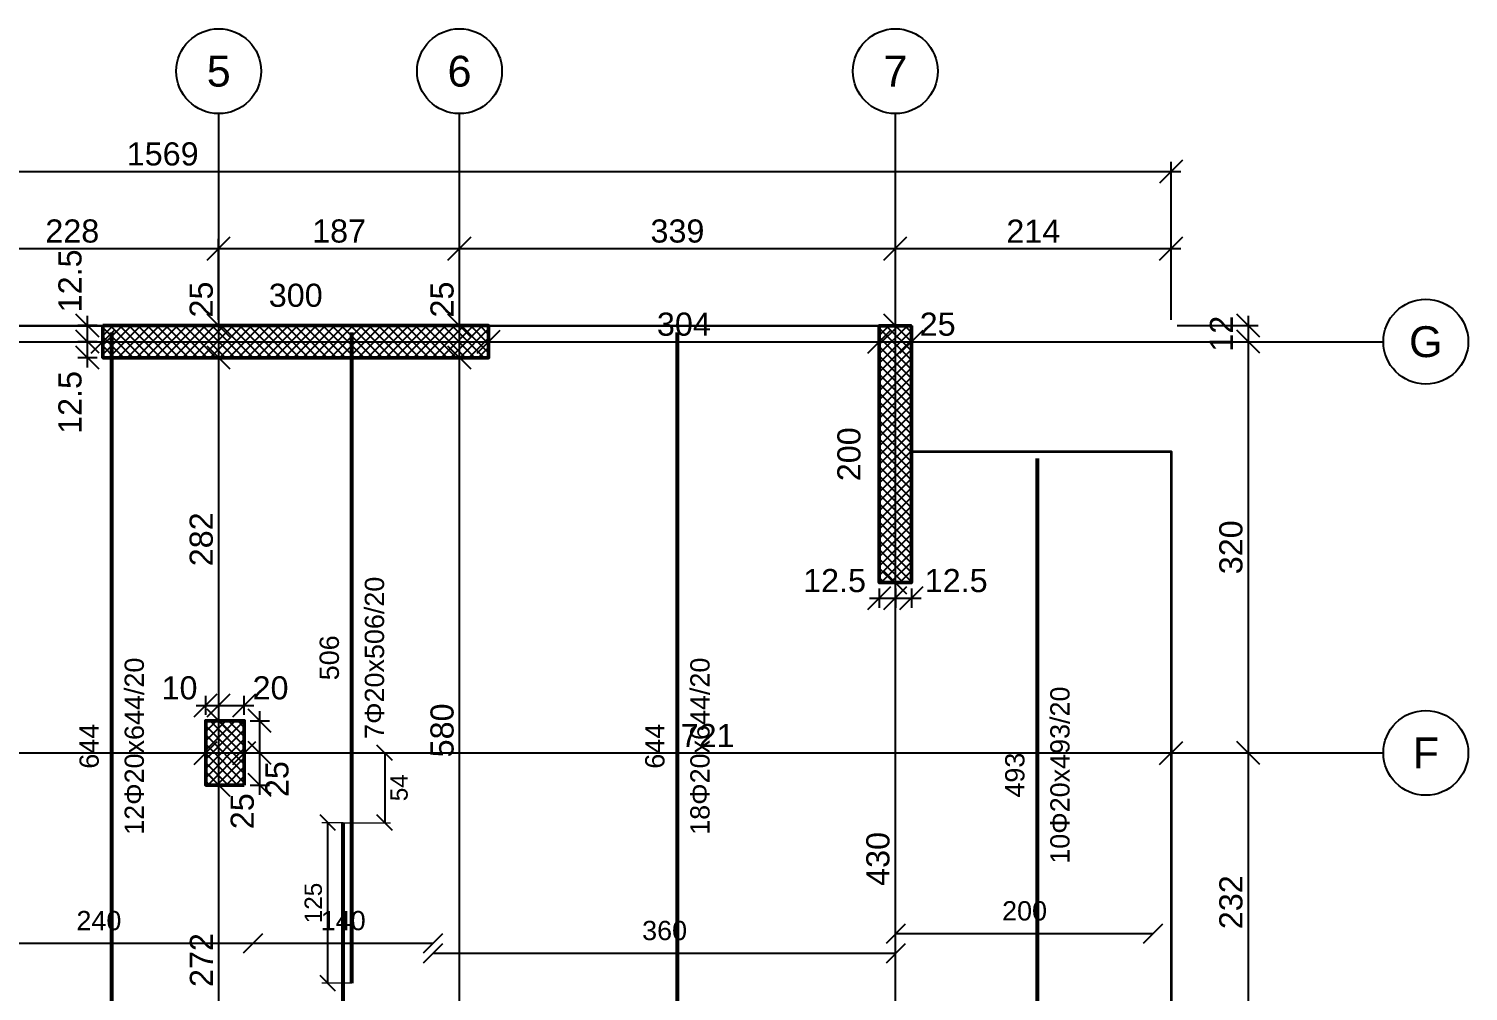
# Model space of a CAD drawing. Header units: millimetres. Extents: x -231 to 4719, y -2977 to 4533.
# Drawn here: x 3599 to 4719, y 1049 to 1798 of the extents above; entities that cross this region are included whole.
import ezdxf
from ezdxf.enums import TextEntityAlignment as Align

# ---------------------------------------------------------------- set-up
doc = ezdxf.new("R2010")
doc.units = ezdxf.units.MM
for name, color, linetype, lineweight in [('COLUMN', 4, 'Continuous', 50), ('SLAB', 3, 'Continuous', 35), ('WALL', 1, 'Continuous', 50)]:
    doc.layers.add(name, color=color, linetype=linetype, lineweight=lineweight)
for name, color, linetype in [('FW_AXIS', 7, 'Continuous'), ('FW_COLUMN_HATCH', 8, 'Continuous'), ('FW_DIM', 7, 'Continuous'), ('FW_WALL_HATCH', 8, 'Continuous'), ('REB_BOT_MESH_Y', 5, 'Continuous'), ('REB_BOT_MESH_Y_AXDIM', 5, 'Continuous'), ('REB_BOT_MESH_Y_LAP', 5, 'Continuous'), ('REB_BOT_MESH_Y_RANGE', 5, 'Continuous'), ('REB_BOT_MESH_Y_TEXT', 5, 'Continuous')]:
    doc.layers.add(name, color=color, linetype=linetype)
doc.styles.add('REBAR_TXT', font='arial.ttf')
doc.styles.get("Standard").update_dxf_attribs({"font": 'arial.ttf'})
doc.dimstyles.new('FW_DIM', dxfattribs={"dimtxt": 18, "dimasz": 9, "dimexe": 7.5, "dimexo": 4.5, "dimgap": 4.5, "dimtad": 1, "dimdec": 0, "dimtxsty": 'Standard', "dimtsz": 9, "dimcen": 2.5, "dimdle": 7.5, "dimclrd": 256, "dimclre": 256, "dimclrt": 7, "dimazin": 3, "dimtfac": 1, "dimtmove": 2, "dimatfit": 3})
doc.dimstyles.new('REBAR LAP', dxfattribs={"dimtxt": 13.5, "dimasz": 2.5, "dimexe": 4.5, "dimexo": 0, "dimgap": 4.5, "dimtad": 1, "dimdec": 0, "dimtxsty": 'Standard', "dimtsz": 6, "dimcen": 2.5, "dimclrd": 6, "dimclre": 6, "dimclrt": 7, "dimazin": 3, "dimtfac": 1, "dimtmove": 2, "dimatfit": 3, "dimlwd": 25, "dimlwe": 18})
doc.dimstyles.new('REBAR M-200', dxfattribs={"dimtxt": 15, "dimasz": 15, "dimexe": 25, "dimexo": 12.5, "dimgap": 10, "dimtad": 1, "dimdec": 0, "dimtxsty": 'Standard', "dimblk": 'NONE', "dimcen": 50, "dimse1": 1, "dimse2": 1, "dimclrd": 6, "dimclre": 6, "dimclrt": 7, "dimazin": 3, "dimtfac": 1, "dimtmove": 2, "dimatfit": 3, "dimldrblk": 'NONE', "dimlwd": 53})
doc.dimstyles.new('REBAR RANGE', dxfattribs={"dimtxt": 15, "dimasz": 2.5, "dimexe": 0, "dimexo": 0, "dimgap": 10, "dimtad": 1, "dimdec": 0, "dimtxsty": 'Standard', "dimtsz": 7.5, "dimcen": 2.5, "dimse1": 1, "dimse2": 1, "dimclrd": 6, "dimclre": 6, "dimclrt": 7, "dimazin": 3, "dimtfac": 1, "dimtmove": 2, "dimatfit": 3, "dimlwd": 25})

# ---------------------------------------------------------------- blocks, each defined once
blk = doc.blocks.new('*D363')
at = {"color": 6, "lineweight": 53}
blk.add_line((3844, -9), (3844, 1180.5), dxfattribs=at)
at = {"layer": 'Defpoints'}
for p in [(3844, 1180.5), (3844, -9), (3844, -9)]:
    blk.add_point(p, dxfattribs=at)
at = {"layer": 'REB_BOT_MESH_Y', "color": 7, "insert": (3826.5, 585.8), "char_height": 15, "attachment_point": 5, "rotation": 90}
blk.add_mtext('1190', dxfattribs=at)
blk = doc.blocks.new('_NONE')
blk = doc.blocks.new('*D364')
at = {"color": 6, "lineweight": 53}
blk.add_line((3850.8, 1055.5), (3850.8, 1562), dxfattribs=at)
at = {"layer": 'Defpoints'}
for p in [(3850.8, 1562), (3850.8, 1055.5), (3850.8, 1055.5)]:
    blk.add_point(p, dxfattribs=at)
at = {"layer": 'REB_BOT_MESH_Y', "color": 7, "insert": (3833.3, 1308.8), "char_height": 15, "attachment_point": 5, "rotation": 90}
blk.add_mtext('506', dxfattribs=at)
blk = doc.blocks.new('_OBLIQUE')
at = {"color": 0, "linetype": 'BYBLOCK'}
blk.add_line((-0.5, -0.5), (0.5, 0.5), dxfattribs=at)
blk = doc.blocks.new('*D365')
at = {"color": 6, "lineweight": 18}
for p, q in [((3844, 1180.5), (3827.5, 1180.5)), ((3850.8, 1055.5), (3827.5, 1055.5))]:
    blk.add_line(p, q, dxfattribs=at)
at = {"color": 6, "lineweight": 25}
blk.add_line((3832, 1055.5), (3832, 1180.5), dxfattribs=at)
at = {"layer": 'Defpoints'}
for p in [(3844, 1180.5), (3832, 1055.5), (3850.8, 1055.5)]:
    blk.add_point(p, dxfattribs=at)
at = {"layer": 'REB_BOT_MESH_Y_LAP', "color": 6, "xscale": 12, "yscale": 12, "rotation": 90}
for p in [(3832, 1180.5), (3832, 1055.5)]:
    blk.add_blockref('_OBLIQUE', p, dxfattribs=at)
at = {"layer": 'REB_BOT_MESH_Y_LAP', "color": 7, "insert": (3820.8, 1118), "char_height": 13.5, "attachment_point": 5, "rotation": 90}
blk.add_mtext('125', dxfattribs=at)
blk = doc.blocks.new('*D366')
at = {"color": 6, "lineweight": 18}
for p, q in [((3844, 1234.8), (3880.8, 1234.8)), ((3844, 1180.5), (3880.8, 1180.5))]:
    blk.add_line(p, q, dxfattribs=at)
at = {"color": 6, "lineweight": 25}
blk.add_line((3876.3, 1234.8), (3876.3, 1180.5), dxfattribs=at)
at = {"layer": 'Defpoints'}
for p in [(3844, 1234.8), (3876.3, 1234.8), (3844, 1180.5)]:
    blk.add_point(p, dxfattribs=at)
at = {"layer": 'REB_BOT_MESH_Y_AXDIM', "color": 6, "xscale": 12, "yscale": 12, "rotation": 90}
for p in [(3876.3, 1234.8), (3876.3, 1180.5)]:
    blk.add_blockref('_OBLIQUE', p, dxfattribs=at)
at = {"layer": 'REB_BOT_MESH_Y_AXDIM', "color": 7, "insert": (3887.5, 1207.7), "char_height": 13.5, "attachment_point": 5, "rotation": 90}
blk.add_mtext('54', dxfattribs=at)
blk = doc.blocks.new('*D371')
at = {"color": 6, "lineweight": 25}
blk.add_line((3914, 1079), (4274, 1079), dxfattribs=at)
at = {"layer": 'Defpoints'}
for p in [(3914, 1079), (3914, 1079), (4274, 1079)]:
    blk.add_point(p, dxfattribs=at)
at = {"layer": 'REB_BOT_MESH_Y_RANGE', "color": 6, "xscale": 15, "yscale": 15}
for p in [(3914, 1079), (4274, 1079)]:
    blk.add_blockref('_OBLIQUE', p, dxfattribs=at)
at = {"layer": 'REB_BOT_MESH_Y_RANGE', "color": 7, "insert": (4094, 1096.5), "char_height": 15, "attachment_point": 5}
blk.add_mtext('360', dxfattribs=at)
blk = doc.blocks.new('*D372')
at = {"color": 6, "lineweight": 53}
blk.add_line((4104, 918), (4104, 1562), dxfattribs=at)
at = {"layer": 'Defpoints'}
for p in [(4104, 1562), (4104, 918), (4104, 918)]:
    blk.add_point(p, dxfattribs=at)
at = {"layer": 'REB_BOT_MESH_Y', "color": 7, "insert": (4086.5, 1240), "char_height": 15, "attachment_point": 5, "rotation": 90}
blk.add_mtext('644', dxfattribs=at)
blk = doc.blocks.new('*D378')
at = {"color": 6, "lineweight": 25}
blk.add_line((3534, 1086.8), (3774, 1086.8), dxfattribs=at)
at = {"layer": 'Defpoints'}
for p in [(3534, 1086.8), (3534, 1086.8), (3774, 1086.8)]:
    blk.add_point(p, dxfattribs=at)
at = {"layer": 'REB_BOT_MESH_Y_RANGE', "color": 6, "xscale": 15, "yscale": 15}
for p in [(3534, 1086.8), (3774, 1086.8)]:
    blk.add_blockref('_OBLIQUE', p, dxfattribs=at)
at = {"layer": 'REB_BOT_MESH_Y_RANGE', "color": 7, "insert": (3654, 1104.2), "char_height": 15, "attachment_point": 5}
blk.add_mtext('240', dxfattribs=at)
blk = doc.blocks.new('*D379')
at = {"color": 6, "lineweight": 53}
blk.add_line((3664, 918), (3664, 1562), dxfattribs=at)
at = {"layer": 'Defpoints'}
for p in [(3664, 1562), (3664, 918), (3664, 918)]:
    blk.add_point(p, dxfattribs=at)
at = {"layer": 'REB_BOT_MESH_Y', "color": 7, "insert": (3646.5, 1240), "char_height": 15, "attachment_point": 5, "rotation": 90}
blk.add_mtext('644', dxfattribs=at)
blk = doc.blocks.new('*D386')
at = {"color": 6, "lineweight": 25}
blk.add_line((4274, 1094.2), (4474, 1094.2), dxfattribs=at)
at = {"layer": 'Defpoints'}
for p in [(4274, 1094.2), (4274, 1094.2), (4474, 1094.2)]:
    blk.add_point(p, dxfattribs=at)
at = {"layer": 'REB_BOT_MESH_Y_RANGE', "color": 6, "xscale": 15, "yscale": 15}
for p in [(4274, 1094.2), (4474, 1094.2)]:
    blk.add_blockref('_OBLIQUE', p, dxfattribs=at)
at = {"layer": 'REB_BOT_MESH_Y_RANGE', "color": 7, "insert": (4374, 1111.8), "char_height": 15, "attachment_point": 5}
blk.add_mtext('200', dxfattribs=at)
blk = doc.blocks.new('*D387')
at = {"color": 6, "lineweight": 53}
blk.add_line((4384, 971), (4384, 1464), dxfattribs=at)
at = {"layer": 'Defpoints'}
for p in [(4384, 1464), (4384, 971), (4384, 971)]:
    blk.add_point(p, dxfattribs=at)
at = {"layer": 'REB_BOT_MESH_Y', "color": 7, "insert": (4366.5, 1217.5), "char_height": 15, "attachment_point": 5, "rotation": 90}
blk.add_mtext('493', dxfattribs=at)
blk = doc.blocks.new('*D392')
at = {"color": 6, "lineweight": 25}
blk.add_line((3774, 1086.8), (3914, 1086.8), dxfattribs=at)
at = {"layer": 'Defpoints'}
for p in [(3774, 1086.8), (3774, 1086.8), (3914, 1086.8)]:
    blk.add_point(p, dxfattribs=at)
at = {"layer": 'REB_BOT_MESH_Y_RANGE', "color": 6, "xscale": 15, "yscale": 15}
for p in [(3774, 1086.8), (3914, 1086.8)]:
    blk.add_blockref('_OBLIQUE', p, dxfattribs=at)
at = {"layer": 'REB_BOT_MESH_Y_RANGE', "color": 7, "insert": (3844, 1104.2), "char_height": 15, "attachment_point": 5}
blk.add_mtext('140', dxfattribs=at)
blk = doc.blocks.new('*D393')
at = {"color": 6, "lineweight": 25}
blk.add_line((3774, 1086.8), (3914, 1086.8), dxfattribs=at)
at = {"layer": 'Defpoints'}
for p in [(3774, 1086.8), (3774, 1086.8), (3914, 1086.8)]:
    blk.add_point(p, dxfattribs=at)
at = {"layer": 'REB_BOT_MESH_Y_RANGE', "color": 6, "xscale": 15, "yscale": 15}
for p in [(3774, 1086.8), (3914, 1086.8)]:
    blk.add_blockref('_OBLIQUE', p, dxfattribs=at)
at = {"layer": 'REB_BOT_MESH_Y_RANGE', "color": 7, "insert": (3844, 1104.2), "char_height": 15, "attachment_point": 5}
blk.add_mtext('140', dxfattribs=at)
blk = doc.blocks.new('*D416')
for p, q in [((3645.1, 1534.8), (3645.1, 1562.3)), ((3652.6, 1554.8), (3637.6, 1554.8)), ((3652.6, 1542.3), (3637.6, 1542.3))]:
    blk.add_line(p, q)
at = {"layer": 'Defpoints'}
for p in [(3657.1, 1554.8), (3645.1, 1542.3), (3657.1, 1542.3)]:
    blk.add_point(p, dxfattribs=at)
at = {"layer": 'FW_DIM', "xscale": 18, "yscale": 18, "rotation": 90}
for p in [(3645.1, 1554.8), (3645.1, 1542.3)]:
    blk.add_blockref('_OBLIQUE', p, dxfattribs=at)
at = {"layer": 'FW_DIM', "color": 7, "insert": (3631.6, 1507.5), "char_height": 18, "attachment_point": 5, "rotation": 90}
blk.add_mtext('12.5', dxfattribs=at)
blk = doc.blocks.new('*D417')
for p, q in [((3645.1, 1547.3), (3645.1, 1574.8)), ((3652.6, 1567.3), (3637.6, 1567.3)), ((3652.6, 1554.8), (3637.6, 1554.8))]:
    blk.add_line(p, q)
at = {"layer": 'Defpoints'}
for p in [(3657.1, 1567.3), (3645.1, 1554.8), (3657.1, 1554.8)]:
    blk.add_point(p, dxfattribs=at)
at = {"layer": 'FW_DIM', "xscale": 18, "yscale": 18, "rotation": 90}
for p in [(3645.1, 1567.3), (3645.1, 1554.8)]:
    blk.add_blockref('_OBLIQUE', p, dxfattribs=at)
at = {"layer": 'FW_DIM', "color": 7, "insert": (3631.6, 1602.1), "char_height": 18, "attachment_point": 5, "rotation": 90}
blk.add_mtext('12.5', dxfattribs=at)
blk = doc.blocks.new('*D426')
for p, q in [((4253.5, 1355.3), (4281, 1355.3)), ((4261, 1362.8), (4261, 1347.8)), ((4273.5, 1362.8), (4273.5, 1347.8))]:
    blk.add_line(p, q)
at = {"layer": 'Defpoints'}
for p in [(4261, 1367.3), (4273.5, 1367.3), (4261, 1355.3)]:
    blk.add_point(p, dxfattribs=at)
at = {"layer": 'FW_DIM', "xscale": 18, "yscale": 18}
for p in [(4261, 1355.3), (4273.5, 1355.3)]:
    blk.add_blockref('_OBLIQUE', p, dxfattribs=at)
at = {"layer": 'FW_DIM', "color": 7, "insert": (4226.2, 1368.8), "char_height": 18, "attachment_point": 5}
blk.add_mtext('12.5', dxfattribs=at)
blk = doc.blocks.new('*D427')
for p, q in [((4266, 1355.3), (4293.5, 1355.3)), ((4273.5, 1362.8), (4273.5, 1347.8)), ((4286, 1362.8), (4286, 1347.8))]:
    blk.add_line(p, q)
at = {"layer": 'Defpoints'}
for p in [(4273.5, 1367.3), (4286, 1367.3), (4273.5, 1355.3)]:
    blk.add_point(p, dxfattribs=at)
at = {"layer": 'FW_DIM', "xscale": 18, "yscale": 18}
for p in [(4273.5, 1355.3), (4286, 1355.3)]:
    blk.add_blockref('_OBLIQUE', p, dxfattribs=at)
at = {"layer": 'FW_DIM', "color": 7, "insert": (4320.8, 1368.8), "char_height": 18, "attachment_point": 5}
blk.add_mtext('12.5', dxfattribs=at)
blk = doc.blocks.new('*D428')
for p, q in [((3737.1, 1264.3), (3737.1, 1279.3)), ((3747.2, 1264.3), (3747.2, 1279.3)), ((3729.6, 1271.8), (3754.7, 1271.8))]:
    blk.add_line(p, q)
at = {"layer": 'Defpoints'}
for p in [(3737.1, 1271.8), (3737.1, 1259.8), (3747.2, 1259.8)]:
    blk.add_point(p, dxfattribs=at)
at = {"layer": 'FW_DIM', "xscale": 18, "yscale": 18}
for p in [(3737.1, 1271.8), (3747.2, 1271.8)]:
    blk.add_blockref('_OBLIQUE', p, dxfattribs=at)
at = {"layer": 'FW_DIM', "color": 7, "insert": (3716.7, 1285.3), "char_height": 18, "attachment_point": 5}
blk.add_mtext('10', dxfattribs=at)
blk = doc.blocks.new('*D429')
for p, q in [((3747.2, 1264.3), (3747.2, 1279.3)), ((3767.1, 1264.3), (3767.1, 1279.3)), ((3739.7, 1271.8), (3774.6, 1271.8))]:
    blk.add_line(p, q)
at = {"layer": 'Defpoints'}
for p in [(3747.2, 1271.8), (3747.2, 1259.8), (3767.1, 1259.8)]:
    blk.add_point(p, dxfattribs=at)
at = {"layer": 'FW_DIM', "xscale": 18, "yscale": 18}
for p in [(3747.2, 1271.8), (3767.1, 1271.8)]:
    blk.add_blockref('_OBLIQUE', p, dxfattribs=at)
at = {"layer": 'FW_DIM', "color": 7, "insert": (3787.5, 1285.3), "char_height": 18, "attachment_point": 5}
blk.add_mtext('20', dxfattribs=at)
blk = doc.blocks.new('*D430')
for p, q in [((3771.6, 1234.8), (3786.6, 1234.8)), ((3779.1, 1202.3), (3779.1, 1242.3)), ((3771.6, 1209.8), (3786.6, 1209.8))]:
    blk.add_line(p, q)
at = {"layer": 'Defpoints'}
for p in [(3767.1, 1234.8), (3767.1, 1209.8), (3779.1, 1209.8)]:
    blk.add_point(p, dxfattribs=at)
at = {"layer": 'FW_DIM', "xscale": 18, "yscale": 18, "rotation": 90}
for p in [(3779.1, 1234.8), (3779.1, 1209.8)]:
    blk.add_blockref('_OBLIQUE', p, dxfattribs=at)
at = {"layer": 'FW_DIM', "color": 7, "insert": (3765.6, 1189.4), "char_height": 18, "attachment_point": 5, "rotation": 90}
blk.add_mtext('25', dxfattribs=at)
blk = doc.blocks.new('*D431')
for p, q in [((3779.1, 1227.3), (3779.1, 1267.3)), ((3771.6, 1259.8), (3786.6, 1259.8)), ((3771.6, 1234.8), (3786.6, 1234.8))]:
    blk.add_line(p, q)
at = {"layer": 'Defpoints'}
for p in [(3767.1, 1259.8), (3767.1, 1234.8), (3779.1, 1234.8)]:
    blk.add_point(p, dxfattribs=at)
at = {"layer": 'FW_DIM', "xscale": 18, "yscale": 18, "rotation": 90}
for p in [(3779.1, 1259.8), (3779.1, 1234.8)]:
    blk.add_blockref('_OBLIQUE', p, dxfattribs=at)
at = {"layer": 'FW_DIM', "color": 7, "insert": (3792.6, 1214.4), "char_height": 18, "attachment_point": 5, "rotation": 90}
blk.add_mtext('25', dxfattribs=at)
blk = doc.blocks.new('*D467')
for p, q in [((3176.5, 1234.8), (3744.6, 1234.8)), ((3184, 1239.3), (3184, 1242.3)), ((3737.1, 1239.3), (3737.1, 1242.3))]:
    blk.add_line(p, q)
at = {"layer": 'Defpoints'}
for p in [(3184, 1234.8), (3184, 1234.8), (3737.1, 1234.8)]:
    blk.add_point(p, dxfattribs=at)
at = {"layer": 'FW_DIM', "xscale": 18, "yscale": 18}
for p in [(3184, 1234.8), (3737.1, 1234.8)]:
    blk.add_blockref('_OBLIQUE', p, dxfattribs=at)
at = {"layer": 'FW_DIM', "color": 7, "insert": (3460.6, 1248.3), "char_height": 18, "attachment_point": 5}
blk.add_mtext('553', dxfattribs=at)
blk = doc.blocks.new('*D468')
for p, q in [((3729.6, 1234.8), (3774.6, 1234.8)), ((3737.1, 1239.3), (3737.1, 1242.3)), ((3767.1, 1239.3), (3767.1, 1242.3))]:
    blk.add_line(p, q)
at = {"layer": 'Defpoints'}
for p in [(3737.1, 1234.8), (3737.1, 1234.8), (3767.1, 1234.8)]:
    blk.add_point(p, dxfattribs=at)
at = {"layer": 'FW_DIM', "xscale": 18, "yscale": 18}
for p in [(3737.1, 1234.8), (3767.1, 1234.8)]:
    blk.add_blockref('_OBLIQUE', p, dxfattribs=at)
blk = doc.blocks.new('*D469')
for p, q in [((3759.6, 1234.8), (4495.5, 1234.8)), ((3767.1, 1239.3), (3767.1, 1242.3)), ((4488, 1239.3), (4488, 1242.3))]:
    blk.add_line(p, q)
at = {"layer": 'Defpoints'}
for p in [(3767.1, 1234.8), (3767.1, 1234.8), (4488, 1234.8)]:
    blk.add_point(p, dxfattribs=at)
at = {"layer": 'FW_DIM', "xscale": 18, "yscale": 18}
for p in [(3767.1, 1234.8), (4488, 1234.8)]:
    blk.add_blockref('_OBLIQUE', p, dxfattribs=at)
at = {"layer": 'FW_DIM', "color": 7, "insert": (4127.5, 1248.3), "char_height": 18, "attachment_point": 5}
blk.add_mtext('721', dxfattribs=at)
blk = doc.blocks.new('*D471')
for p, q in [((3411.1, 1559.3), (3411.1, 1562.3)), ((3657.1, 1559.3), (3657.1, 1562.3)), ((3403.6, 1554.8), (3664.6, 1554.8))]:
    blk.add_line(p, q)
at = {"layer": 'Defpoints'}
for p in [(3411.1, 1554.8), (3411.1, 1554.8), (3657.1, 1554.8)]:
    blk.add_point(p, dxfattribs=at)
at = {"layer": 'FW_DIM', "xscale": 18, "yscale": 18}
for p in [(3411.1, 1554.8), (3657.1, 1554.8)]:
    blk.add_blockref('_OBLIQUE', p, dxfattribs=at)
at = {"layer": 'FW_DIM', "color": 7, "insert": (3534.1, 1568.3), "char_height": 18, "attachment_point": 5}
blk.add_mtext('246', dxfattribs=at)
blk = doc.blocks.new('*D472')
for p, q in [((3657.1, 1559.3), (3657.1, 1562.3)), ((3957.1, 1559.3), (3957.1, 1562.3)), ((3649.6, 1554.8), (3964.6, 1554.8))]:
    blk.add_line(p, q)
at = {"layer": 'Defpoints'}
for p in [(3657.1, 1554.8), (3657.1, 1554.8), (3957.1, 1554.8)]:
    blk.add_point(p, dxfattribs=at)
at = {"layer": 'FW_DIM', "xscale": 18, "yscale": 18}
for p in [(3657.1, 1554.8), (3957.1, 1554.8)]:
    blk.add_blockref('_OBLIQUE', p, dxfattribs=at)
at = {"layer": 'FW_DIM', "color": 7, "insert": (3807.1, 1590.8), "char_height": 18, "attachment_point": 5}
blk.add_mtext('300', dxfattribs=at)
blk = doc.blocks.new('*D473')
for p, q in [((3957.1, 1559.3), (3957.1, 1562.3)), ((4261, 1559.3), (4261, 1562.3)), ((3949.6, 1554.8), (4268.5, 1554.8))]:
    blk.add_line(p, q)
at = {"layer": 'Defpoints'}
for p in [(3957.1, 1554.8), (3957.1, 1554.8), (4261, 1554.8)]:
    blk.add_point(p, dxfattribs=at)
at = {"layer": 'FW_DIM', "xscale": 18, "yscale": 18}
for p in [(3957.1, 1554.8), (4261, 1554.8)]:
    blk.add_blockref('_OBLIQUE', p, dxfattribs=at)
at = {"layer": 'FW_DIM', "color": 7, "insert": (4109, 1568.3), "char_height": 18, "attachment_point": 5}
blk.add_mtext('304', dxfattribs=at)
blk = doc.blocks.new('*D474')
for p, q in [((4261, 1559.3), (4261, 1562.3)), ((4286, 1559.3), (4286, 1562.3)), ((4253.5, 1554.8), (4293.5, 1554.8))]:
    blk.add_line(p, q)
at = {"layer": 'Defpoints'}
for p in [(4261, 1554.8), (4261, 1554.8), (4286, 1554.8)]:
    blk.add_point(p, dxfattribs=at)
at = {"layer": 'FW_DIM', "xscale": 18, "yscale": 18}
for p in [(4261, 1554.8), (4286, 1554.8)]:
    blk.add_blockref('_OBLIQUE', p, dxfattribs=at)
at = {"layer": 'FW_DIM', "color": 7, "insert": (4306.4, 1568.3), "char_height": 18, "attachment_point": 5}
blk.add_mtext('25', dxfattribs=at)
blk = doc.blocks.new('*D497')
for p, q in [((3742.7, 1209.8), (3739.7, 1209.8)), ((3747.2, 929.8), (3747.2, 1217.3)), ((3742.7, 937.3), (3739.7, 937.3))]:
    blk.add_line(p, q)
at = {"layer": 'Defpoints'}
for p in [(3747.2, 1209.8), (3747.2, 937.3), (3747.2, 937.3)]:
    blk.add_point(p, dxfattribs=at)
at = {"layer": 'FW_DIM', "xscale": 18, "yscale": 18, "rotation": 90}
for p in [(3747.2, 1209.8), (3747.2, 937.3)]:
    blk.add_blockref('_OBLIQUE', p, dxfattribs=at)
at = {"layer": 'FW_DIM', "color": 7, "insert": (3733.7, 1073.6), "char_height": 18, "attachment_point": 5, "rotation": 90}
blk.add_mtext('272', dxfattribs=at)
blk = doc.blocks.new('*D498')
for p, q in [((3747.2, 1202.3), (3747.2, 1267.3)), ((3742.7, 1259.8), (3739.7, 1259.8)), ((3742.7, 1209.8), (3739.7, 1209.8))]:
    blk.add_line(p, q)
at = {"layer": 'Defpoints'}
for p in [(3747.2, 1259.8), (3747.2, 1209.8), (3747.2, 1209.8)]:
    blk.add_point(p, dxfattribs=at)
at = {"layer": 'FW_DIM', "xscale": 18, "yscale": 18, "rotation": 90}
for p in [(3747.2, 1259.8), (3747.2, 1209.8)]:
    blk.add_blockref('_OBLIQUE', p, dxfattribs=at)
blk = doc.blocks.new('*D499')
for p, q in [((3747.2, 1252.3), (3747.2, 1549.8)), ((3742.7, 1542.3), (3739.7, 1542.3)), ((3742.7, 1259.8), (3739.7, 1259.8))]:
    blk.add_line(p, q)
at = {"layer": 'Defpoints'}
for p in [(3747.2, 1542.3), (3747.2, 1259.8), (3747.2, 1259.8)]:
    blk.add_point(p, dxfattribs=at)
at = {"layer": 'FW_DIM', "xscale": 18, "yscale": 18, "rotation": 90}
for p in [(3747.2, 1542.3), (3747.2, 1259.8)]:
    blk.add_blockref('_OBLIQUE', p, dxfattribs=at)
at = {"layer": 'FW_DIM', "color": 7, "insert": (3733.7, 1401), "char_height": 18, "attachment_point": 5, "rotation": 90}
blk.add_mtext('282', dxfattribs=at)
blk = doc.blocks.new('*D500')
for p, q in [((3747.2, 1534.8), (3747.2, 1574.7)), ((3742.7, 1567.2), (3739.7, 1567.2)), ((3742.7, 1542.3), (3739.7, 1542.3))]:
    blk.add_line(p, q)
at = {"layer": 'Defpoints'}
for p in [(3747.2, 1567.2), (3747.2, 1542.3), (3747.2, 1542.3)]:
    blk.add_point(p, dxfattribs=at)
at = {"layer": 'FW_DIM', "xscale": 18, "yscale": 18, "rotation": 90}
for p in [(3747.2, 1567.2), (3747.2, 1542.3)]:
    blk.add_blockref('_OBLIQUE', p, dxfattribs=at)
at = {"layer": 'FW_DIM', "color": 7, "insert": (3733.7, 1587.6), "char_height": 18, "attachment_point": 5, "rotation": 90}
blk.add_mtext('25', dxfattribs=at)
blk = doc.blocks.new('*D504')
for p, q in [((3934.5, 954.8), (3934.5, 1549.8)), ((3930, 1542.3), (3927, 1542.3)), ((3930, 962.3), (3927, 962.3))]:
    blk.add_line(p, q)
at = {"layer": 'Defpoints'}
for p in [(3934.5, 1542.3), (3934.5, 962.3), (3934.5, 962.3)]:
    blk.add_point(p, dxfattribs=at)
at = {"layer": 'FW_DIM', "xscale": 18, "yscale": 18, "rotation": 90}
for p in [(3934.5, 1542.3), (3934.5, 962.3)]:
    blk.add_blockref('_OBLIQUE', p, dxfattribs=at)
at = {"layer": 'FW_DIM', "color": 7, "insert": (3921, 1252.3), "char_height": 18, "attachment_point": 5, "rotation": 90}
blk.add_mtext('580', dxfattribs=at)
blk = doc.blocks.new('*D505')
for p, q in [((3934.5, 1534.8), (3934.5, 1574.7)), ((3930, 1567.2), (3927, 1567.2)), ((3930, 1542.3), (3927, 1542.3))]:
    blk.add_line(p, q)
at = {"layer": 'Defpoints'}
for p in [(3934.5, 1567.2), (3934.5, 1542.3), (3934.5, 1542.3)]:
    blk.add_point(p, dxfattribs=at)
at = {"layer": 'FW_DIM', "xscale": 18, "yscale": 18, "rotation": 90}
for p in [(3934.5, 1567.2), (3934.5, 1542.3)]:
    blk.add_blockref('_OBLIQUE', p, dxfattribs=at)
at = {"layer": 'FW_DIM', "color": 7, "insert": (3921, 1587.6), "char_height": 18, "attachment_point": 5, "rotation": 90}
blk.add_mtext('25', dxfattribs=at)
blk = doc.blocks.new('*D511')
for p, q in [((4269, 1367.3), (4266, 1367.3)), ((4273.5, 929.9), (4273.5, 1374.8)), ((4269, 937.4), (4266, 937.4))]:
    blk.add_line(p, q)
at = {"layer": 'Defpoints'}
for p in [(4273.5, 1367.3), (4273.5, 937.4), (4273.5, 937.4)]:
    blk.add_point(p, dxfattribs=at)
at = {"layer": 'FW_DIM', "xscale": 18, "yscale": 18, "rotation": 90}
for p in [(4273.5, 1367.3), (4273.5, 937.4)]:
    blk.add_blockref('_OBLIQUE', p, dxfattribs=at)
at = {"layer": 'FW_DIM', "color": 7, "insert": (4260, 1152.3), "char_height": 18, "attachment_point": 5, "rotation": 90}
blk.add_mtext('430', dxfattribs=at)
blk = doc.blocks.new('*D512')
for p, q in [((4273.5, 1359.8), (4273.5, 1574.7)), ((4269, 1567.2), (4266, 1567.2)), ((4269, 1367.3), (4266, 1367.3))]:
    blk.add_line(p, q)
at = {"layer": 'Defpoints'}
for p in [(4273.5, 1567.2), (4273.5, 1367.3), (4273.5, 1367.3)]:
    blk.add_point(p, dxfattribs=at)
at = {"layer": 'FW_DIM', "xscale": 18, "yscale": 18, "rotation": 90}
for p in [(4273.5, 1567.2), (4273.5, 1367.3)]:
    blk.add_blockref('_OBLIQUE', p, dxfattribs=at)
at = {"layer": 'FW_DIM', "color": 7, "insert": (4237.5, 1467.2), "char_height": 18, "attachment_point": 5, "rotation": 90}
blk.add_mtext('200', dxfattribs=at)
blk = doc.blocks.new('*D517')
for p, q in [((3519.5, 1571.8), (3519.5, 1634.8)), ((3747.1, 1571.8), (3747.1, 1634.8)), ((3512, 1627.3), (3754.6, 1627.3))]:
    blk.add_line(p, q)
at = {"layer": 'Defpoints'}
for p in [(3519.5, 1627.3), (3519.5, 1567.3), (3747.1, 1567.3)]:
    blk.add_point(p, dxfattribs=at)
at = {"layer": 'FW_DIM', "xscale": 18, "yscale": 18}
for p in [(3519.5, 1627.3), (3747.1, 1627.3)]:
    blk.add_blockref('_OBLIQUE', p, dxfattribs=at)
at = {"layer": 'FW_DIM', "color": 7, "insert": (3633.3, 1640.8), "char_height": 18, "attachment_point": 5}
blk.add_mtext('228', dxfattribs=at)
blk = doc.blocks.new('*D518')
for p, q in [((3747.1, 1571.8), (3747.1, 1634.8)), ((3934.5, 1571.8), (3934.5, 1634.8)), ((3739.6, 1627.3), (3942, 1627.3))]:
    blk.add_line(p, q)
at = {"layer": 'Defpoints'}
for p in [(3747.1, 1627.3), (3747.1, 1567.3), (3934.5, 1567.3)]:
    blk.add_point(p, dxfattribs=at)
at = {"layer": 'FW_DIM', "xscale": 18, "yscale": 18}
for p in [(3747.1, 1627.3), (3934.5, 1627.3)]:
    blk.add_blockref('_OBLIQUE', p, dxfattribs=at)
at = {"layer": 'FW_DIM', "color": 7, "insert": (3840.8, 1640.8), "char_height": 18, "attachment_point": 5}
blk.add_mtext('187', dxfattribs=at)
blk = doc.blocks.new('*D519')
for p, q in [((3934.5, 1571.8), (3934.5, 1634.8)), ((4273.5, 1571.8), (4273.5, 1634.8)), ((3927, 1627.3), (4281, 1627.3))]:
    blk.add_line(p, q)
at = {"layer": 'Defpoints'}
for p in [(3934.5, 1627.3), (3934.5, 1567.3), (4273.5, 1567.3)]:
    blk.add_point(p, dxfattribs=at)
at = {"layer": 'FW_DIM', "xscale": 18, "yscale": 18}
for p in [(3934.5, 1627.3), (4273.5, 1627.3)]:
    blk.add_blockref('_OBLIQUE', p, dxfattribs=at)
at = {"layer": 'FW_DIM', "color": 7, "insert": (4104, 1640.8), "char_height": 18, "attachment_point": 5}
blk.add_mtext('339', dxfattribs=at)
blk = doc.blocks.new('*D520')
for p, q in [((4273.5, 1571.8), (4273.5, 1634.8)), ((4488, 1571.8), (4488, 1634.8)), ((4266, 1627.3), (4495.5, 1627.3))]:
    blk.add_line(p, q)
at = {"layer": 'Defpoints'}
for p in [(4273.5, 1627.3), (4273.5, 1567.3), (4488, 1567.3)]:
    blk.add_point(p, dxfattribs=at)
at = {"layer": 'FW_DIM', "xscale": 18, "yscale": 18}
for p in [(4273.5, 1627.3), (4488, 1627.3)]:
    blk.add_blockref('_OBLIQUE', p, dxfattribs=at)
at = {"layer": 'FW_DIM', "color": 7, "insert": (4380.8, 1640.8), "char_height": 18, "attachment_point": 5}
blk.add_mtext('214', dxfattribs=at)
blk = doc.blocks.new('*D529')
for p, q in [((2919, 1571.8), (2919, 1694.8)), ((4488.1, 1571.8), (4488.1, 1694.8)), ((2911.5, 1687.3), (4495.6, 1687.3))]:
    blk.add_line(p, q)
at = {"layer": 'Defpoints'}
for p in [(2919, 1687.3), (2919, 1567.3), (4488.1, 1567.3)]:
    blk.add_point(p, dxfattribs=at)
at = {"layer": 'FW_DIM', "xscale": 18, "yscale": 18}
for p in [(2919, 1687.3), (4488.1, 1687.3)]:
    blk.add_blockref('_OBLIQUE', p, dxfattribs=at)
at = {"layer": 'FW_DIM', "color": 7, "insert": (3703.6, 1700.8), "char_height": 18, "attachment_point": 5}
blk.add_mtext('1569', dxfattribs=at)
blk = doc.blocks.new('*D543')
for p, q in [((4492.6, 1234.8), (4555.6, 1234.8)), ((4548.1, 994.9), (4548.1, 1242.3)), ((4492.6, 1002.4), (4555.6, 1002.4))]:
    blk.add_line(p, q)
at = {"layer": 'Defpoints'}
for p in [(4488.1, 1234.8), (4488.1, 1002.4), (4548.1, 1002.4)]:
    blk.add_point(p, dxfattribs=at)
at = {"layer": 'FW_DIM', "xscale": 18, "yscale": 18, "rotation": 90}
for p in [(4548.1, 1234.8), (4548.1, 1002.4)]:
    blk.add_blockref('_OBLIQUE', p, dxfattribs=at)
at = {"layer": 'FW_DIM', "color": 7, "insert": (4534.6, 1118.6), "char_height": 18, "attachment_point": 5, "rotation": 90}
blk.add_mtext('232', dxfattribs=at)
blk = doc.blocks.new('*D544')
for p, q in [((4548.1, 1227.3), (4548.1, 1562.3)), ((4492.6, 1554.8), (4555.6, 1554.8)), ((4492.6, 1234.8), (4555.6, 1234.8))]:
    blk.add_line(p, q)
at = {"layer": 'Defpoints'}
for p in [(4488.1, 1554.8), (4488.1, 1234.8), (4548.1, 1234.8)]:
    blk.add_point(p, dxfattribs=at)
at = {"layer": 'FW_DIM', "xscale": 18, "yscale": 18, "rotation": 90}
for p in [(4548.1, 1554.8), (4548.1, 1234.8)]:
    blk.add_blockref('_OBLIQUE', p, dxfattribs=at)
at = {"layer": 'FW_DIM', "color": 7, "insert": (4534.6, 1394.8), "char_height": 18, "attachment_point": 5, "rotation": 90}
blk.add_mtext('320', dxfattribs=at)
blk = doc.blocks.new('*D545')
for p, q in [((4548.1, 1547.3), (4548.1, 1574.8)), ((4492.6, 1567.3), (4555.6, 1567.3)), ((4492.6, 1554.8), (4555.6, 1554.8))]:
    blk.add_line(p, q)
at = {"layer": 'Defpoints'}
for p in [(4488.1, 1567.3), (4488.1, 1554.8), (4548.1, 1554.8)]:
    blk.add_point(p, dxfattribs=at)
at = {"layer": 'FW_DIM', "xscale": 18, "yscale": 18, "rotation": 90}
for p in [(4548.1, 1567.3), (4548.1, 1554.8)]:
    blk.add_blockref('_OBLIQUE', p, dxfattribs=at)
at = {"layer": 'FW_DIM', "color": 7, "insert": (4527.1, 1561), "char_height": 18, "attachment_point": 5, "rotation": 90}
blk.add_mtext('12', dxfattribs=at)

msp = doc.modelspace()

# ---------------------------------------------------------------- hatches: boundary and pattern name
at = {"layer": 'FW_COLUMN_HATCH'}
h = msp.add_hatch(dxfattribs=at)
h.set_pattern_fill('ANSI37', scale=1.6)
h.paths.add_polyline_path([(3767.1, 1209.8), (3737.1, 1209.8), (3737.1, 1259.8), (3767.1, 1259.8), (3767.1, 1209.8)])
at = {"layer": 'FW_WALL_HATCH'}
h = msp.add_hatch(dxfattribs=at)
h.set_pattern_fill('ANSI37', scale=1.6)
h.paths.add_polyline_path([(3657.1, 1542.3), (3657.1, 1567.3), (3957.1, 1567.3), (3957.1, 1542.3), (3657.1, 1542.3)])
h = msp.add_hatch(dxfattribs=at)
h.set_pattern_fill('ANSI37', scale=1.6)
h.paths.add_polyline_path([(4286, 1567.2), (4286, 1367.3), (4261, 1367.3), (4261, 1567.2), (4286, 1567.2)])

# ---------------------------------------------------------------- linework, layer by layer
at = {"layer": 'COLUMN'}
msp.add_lwpolyline([(3767.1, 1209.8), (3737.1, 1209.8), (3737.1, 1259.8), (3767.1, 1259.8)], close=True, dxfattribs=at)
at = {"layer": 'FW_AXIS', "linetype": 'CONTINUOUS'}
for p, q in [((3747.2, 1567.3), (3747.2, 1732.3)), ((3934.5, 1567.3), (3934.5, 1732.3)), ((4273.5, 1567.3), (4273.5, 1732.3)), ((4488.1, 1554.8), (4653.1, 1554.8)), ((4488.1, 1234.8), (4653.1, 1234.8))]:
    msp.add_line(p, q, dxfattribs=at)
at = {"layer": 'FW_AXIS', "color": 8}
for p, q in [((3747.2, -22.7), (3747.2, 1567.3)), ((3934.5, -22.7), (3934.5, 1567.3)), ((4273.5, -22.7), (4273.5, 1567.3)), ((2919, 1554.8), (4488.1, 1554.8)), ((2919, 1234.8), (4488.1, 1234.8))]:
    msp.add_line(p, q, dxfattribs=at)
at = {"layer": 'FW_AXIS'}
for centre in [(3747.2, 1765.3), (3934.5, 1765.3), (4273.5, 1765.3), (4686.1, 1554.8), (4686.1, 1234.8)]:
    msp.add_circle(centre, 33, dxfattribs=at)
at = {"layer": 'SLAB'}
msp.add_lwpolyline([(3386, 1567.3), (4286, 1567.2), (4286, 1469.3), (4488, 1469.3), (4488, 965.3), (4286, 965.3), (4286, 579.3), (4488.1, 579.3), (4488.1, 75.3), (4286, 75.3), (4286, -22.7), (3066, 0), (3066, 97.9), (2919, 97.9), (2919, 864.3), (3121.2, 864.3), (3121.2, 903), (3274, 1159.9), (3184, 1159.9), (3184, 1469.2), (3386, 1469.2), (3386, 1567.3)], dxfattribs=at)
at = {"layer": 'WALL'}
for points in [[(3657.1, 1567.3), (3957.1, 1567.3), (3957.1, 1542.3), (3657.1, 1542.3)], [(4286, 1567.2), (4261, 1567.2), (4261, 1367.3), (4286, 1367.3)]]:
    msp.add_lwpolyline(points, close=True, dxfattribs=at)

# ---------------------------------------------------------------- texts
at = {"layer": 'FW_AXIS', "color": 7, "style": 'REBAR_TXT'}
for s, p in [('5', (3747.2, 1765.3)), ('6', (3934.5, 1765.3)), ('7', (4273.5, 1765.3)), ('G', (4686.1, 1554.8)), ('F', (4686.1, 1234.8))]:
    msp.add_text(s, height=24, dxfattribs=at).set_placement(p, align=Align.MIDDLE_CENTER)
at = {"layer": 'REB_BOT_MESH_Y_TEXT', "color": 7, "style": 'REBAR_TXT'}
for s, p in [('7Φ20x506/20', (3860.8, 1308.8)), ('12Φ20x644/20', (3674, 1240)), ('18Φ20x644/20', (4114, 1240)), ('10Φ20x493/20', (4394, 1217.5))]:
    msp.add_text(s, height=15, rotation=90, dxfattribs=at).set_placement(p, align=Align.TOP_CENTER)

# ---------------------------------------------------------------- dimensions: what is measured, and where the dimension line sits
at = {"layer": 'FW_DIM'}
for base, p1, p2, picture, middle in [((2919, 1687.3), (2919, 1567.3), (4488.1, 1567.3), '*D529', (3703.6, 1700.8)), ((3519.5, 1627.3), (3519.5, 1567.3), (3747.1, 1567.3), '*D517', (3633.3, 1640.8)), ((3747.1, 1627.3), (3747.1, 1567.3), (3934.5, 1567.3), '*D518', (3840.8, 1640.8)), ((3934.5, 1627.3), (3934.5, 1567.3), (4273.5, 1567.3), '*D519', (4104, 1640.8)), ((4273.5398754, 1627.2938491), (4273.5398754, 1567.2938491), (4488.0398754, 1567.2938491), '*D520', (4380.7898754, 1640.7938491))]:
    dim = msp.add_linear_dim(base=base, p1=p1, p2=p2, dimstyle='FW_DIM', dxfattribs=at)
    dim.commit()
    dim.dimension.update_dxf_attribs({"geometry": picture, "text_midpoint": middle})
for base, p1, p2, text, picture, middle in [((3645.1, 1554.8), (3657.1, 1554.8), (3657.1, 1567.3), '12.5', '*D417', (3631.6, 1602.1)), ((3747.2, 1542.3), (3747.2, 1542.3), (3747.2, 1567.2), '25', '*D500', (3733.7, 1587.6)), ((3934.5, 1542.3), (3934.5, 1542.3), (3934.5, 1567.2), '25', '*D505', (3921, 1587.6)), ((4273.5, 1367.3), (4273.5, 1367.3), (4273.5, 1567.2), '200', '*D512', (4237.5, 1467.2)), ((3645.1, 1542.3), (3657.1, 1542.3), (3657.1, 1554.8), '12.5', '*D416', (3631.6, 1507.5)), ((3747.2, 1259.8), (3747.2, 1259.8), (3747.2, 1542.3), '282', '*D499', (3733.7, 1401)), ((3934.5, 962.3), (3934.5, 962.3), (3934.5, 1542.3), '580', '*D504', (3921, 1252.3)), ((4273.5, 937.4), (4273.5, 937.4), (4273.5, 1367.3), '430', '*D511', (4260, 1152.3)), ((3747.2, 1209.8), (3747.2, 1209.8), (3747.2, 1259.8), ' ', '*D498', (3747.2, 1234.8)), ((3779.1, 1234.8), (3767.1, 1234.8), (3767.1, 1259.8), '25', '*D431', (3792.6, 1214.4)), ((3779.1, 1209.8), (3767.1, 1209.8), (3767.1, 1234.8), '25', '*D430', (3765.6, 1189.4)), ((3747.2, 937.3), (3747.2, 937.3), (3747.2, 1209.8), '272', '*D497', (3733.7, 1073.6))]:
    dim = msp.add_linear_dim(base=base, p1=p1, p2=p2, angle=90, text=text, dimstyle='FW_DIM', override={"dimtmove": 2}, dxfattribs=at)
    dim.commit()
    dim.dimension.update_dxf_attribs({"geometry": picture, "text_midpoint": middle, "dimtype": 160})
for base, p1, p2, text, picture, middle in [((3657.1, 1554.8), (3657.1, 1554.8), (3957.1, 1554.8), '300', '*D472', (3807.1, 1590.8)), ((3411.1, 1554.8), (3411.1, 1554.8), (3657.1, 1554.8), '246', '*D471', (3534.1, 1568.3)), ((3957.1, 1554.8), (3957.1, 1554.8), (4261, 1554.8), '304', '*D473', (4109, 1568.3)), ((4261, 1554.8), (4261, 1554.8), (4286, 1554.8), '25', '*D474', (4306.4, 1568.3)), ((4261, 1355.3), (4261, 1367.3), (4273.5, 1367.3), '12.5', '*D426', (4226.2, 1368.8)), ((4273.5, 1355.3), (4273.5, 1367.3), (4286, 1367.3), '12.5', '*D427', (4320.8, 1368.8)), ((3737.1, 1271.8), (3737.1, 1259.8), (3747.2, 1259.8), '10', '*D428', (3716.7, 1285.3)), ((3747.2, 1271.8), (3747.2, 1259.8), (3767.1, 1259.8), '20', '*D429', (3787.5, 1285.3)), ((3184, 1234.8), (3184, 1234.8), (3737.1, 1234.8), '553', '*D467', (3460.6, 1248.3)), ((3767.1, 1234.8), (3767.1, 1234.8), (4488, 1234.8), '721', '*D469', (4127.5, 1248.3)), ((3737.1, 1234.8), (3737.1, 1234.8), (3767.1, 1234.8), ' ', '*D468', (3752.1, 1234.8))]:
    dim = msp.add_linear_dim(base=base, p1=p1, p2=p2, text=text, dimstyle='FW_DIM', override={"dimtmove": 2}, dxfattribs=at)
    dim.commit()
    dim.dimension.update_dxf_attribs({"geometry": picture, "text_midpoint": middle, "dimtype": 160})
for base, p1, p2, picture, middle in [((4548.0797508, 1554.8), (4488.0797508, 1554.8), (4488.0797508, 1567.3), '*D545', (4527.0797508, 1561.05)), ((4548.1, 1234.8), (4488.1, 1234.8), (4488.1, 1554.8), '*D544', (4534.6, 1394.8)), ((4548.1, 1002.4), (4488.1, 1002.4), (4488.1, 1234.8), '*D543', (4534.6, 1118.6))]:
    dim = msp.add_linear_dim(base=base, p1=p1, p2=p2, angle=90, dimstyle='FW_DIM', dxfattribs=at)
    dim.commit()
    dim.dimension.update_dxf_attribs({"geometry": picture, "text_midpoint": middle})
at = {"layer": 'REB_BOT_MESH_Y'}
for base, p1, p2, picture, middle in [((3664, 918), (3664, 918), (3664, 1562), '*D379', (3646.5, 1240)), ((3850.7898754, 1055.5), (3850.7898754, 1055.5), (3850.7898754, 1562), '*D364', (3833.2898754, 1308.75)), ((4104, 918), (4104, 918), (4104, 1562), '*D372', (4086.5, 1240)), ((4384, 971), (4384, 971), (4384, 1464), '*D387', (4366.5, 1217.5)), ((3844.0398754, -9), (3844.0398754, -9), (3844.0398754, 1180.5), '*D363', (3826.5398754, 585.75))]:
    dim = msp.add_linear_dim(base=base, p1=p1, p2=p2, angle=90, dimstyle='REBAR M-200', dxfattribs=at)
    dim.commit()
    dim.dimension.update_dxf_attribs({"geometry": picture, "text_midpoint": middle})
at = {"layer": 'REB_BOT_MESH_Y_AXDIM'}
dim = msp.add_linear_dim(base=(3876.3, 1234.8), p1=(3844, 1234.8), p2=(3844, 1180.5), angle=90, dimstyle='REBAR LAP', dxfattribs=at)
dim.commit()
dim.dimension.update_dxf_attribs({"geometry": '*D366', "text_midpoint": (3887.5, 1207.7)})
at = {"layer": 'REB_BOT_MESH_Y_LAP'}
dim = msp.add_linear_dim(base=(3832, 1055.5), p1=(3850.8, 1055.5), p2=(3844, 1180.5), angle=90, dimstyle='REBAR LAP', dxfattribs=at)
dim.commit()
dim.dimension.update_dxf_attribs({"geometry": '*D365', "text_midpoint": (3820.8, 1118)})
at = {"layer": 'REB_BOT_MESH_Y_RANGE'}
for base, p1, p2, picture, middle in [((4274, 1094.2), (4274, 1094.2), (4474, 1094.2), '*D386', (4374, 1111.8)), ((3534, 1086.8), (3534, 1086.8), (3774, 1086.8), '*D378', (3654, 1104.2)), ((3774, 1086.8), (3774, 1086.8), (3914, 1086.8), '*D392', (3844, 1104.2)), ((3774, 1086.8), (3774, 1086.8), (3914, 1086.8), '*D393', (3844, 1104.2)), ((3914, 1079), (3914, 1079), (4274, 1079), '*D371', (4094, 1096.5))]:
    dim = msp.add_linear_dim(base=base, p1=p1, p2=p2, dimstyle='REBAR RANGE', dxfattribs=at)
    dim.commit()
    dim.dimension.update_dxf_attribs({"geometry": picture, "text_midpoint": middle})

doc.saveas('drawing.dxf')
